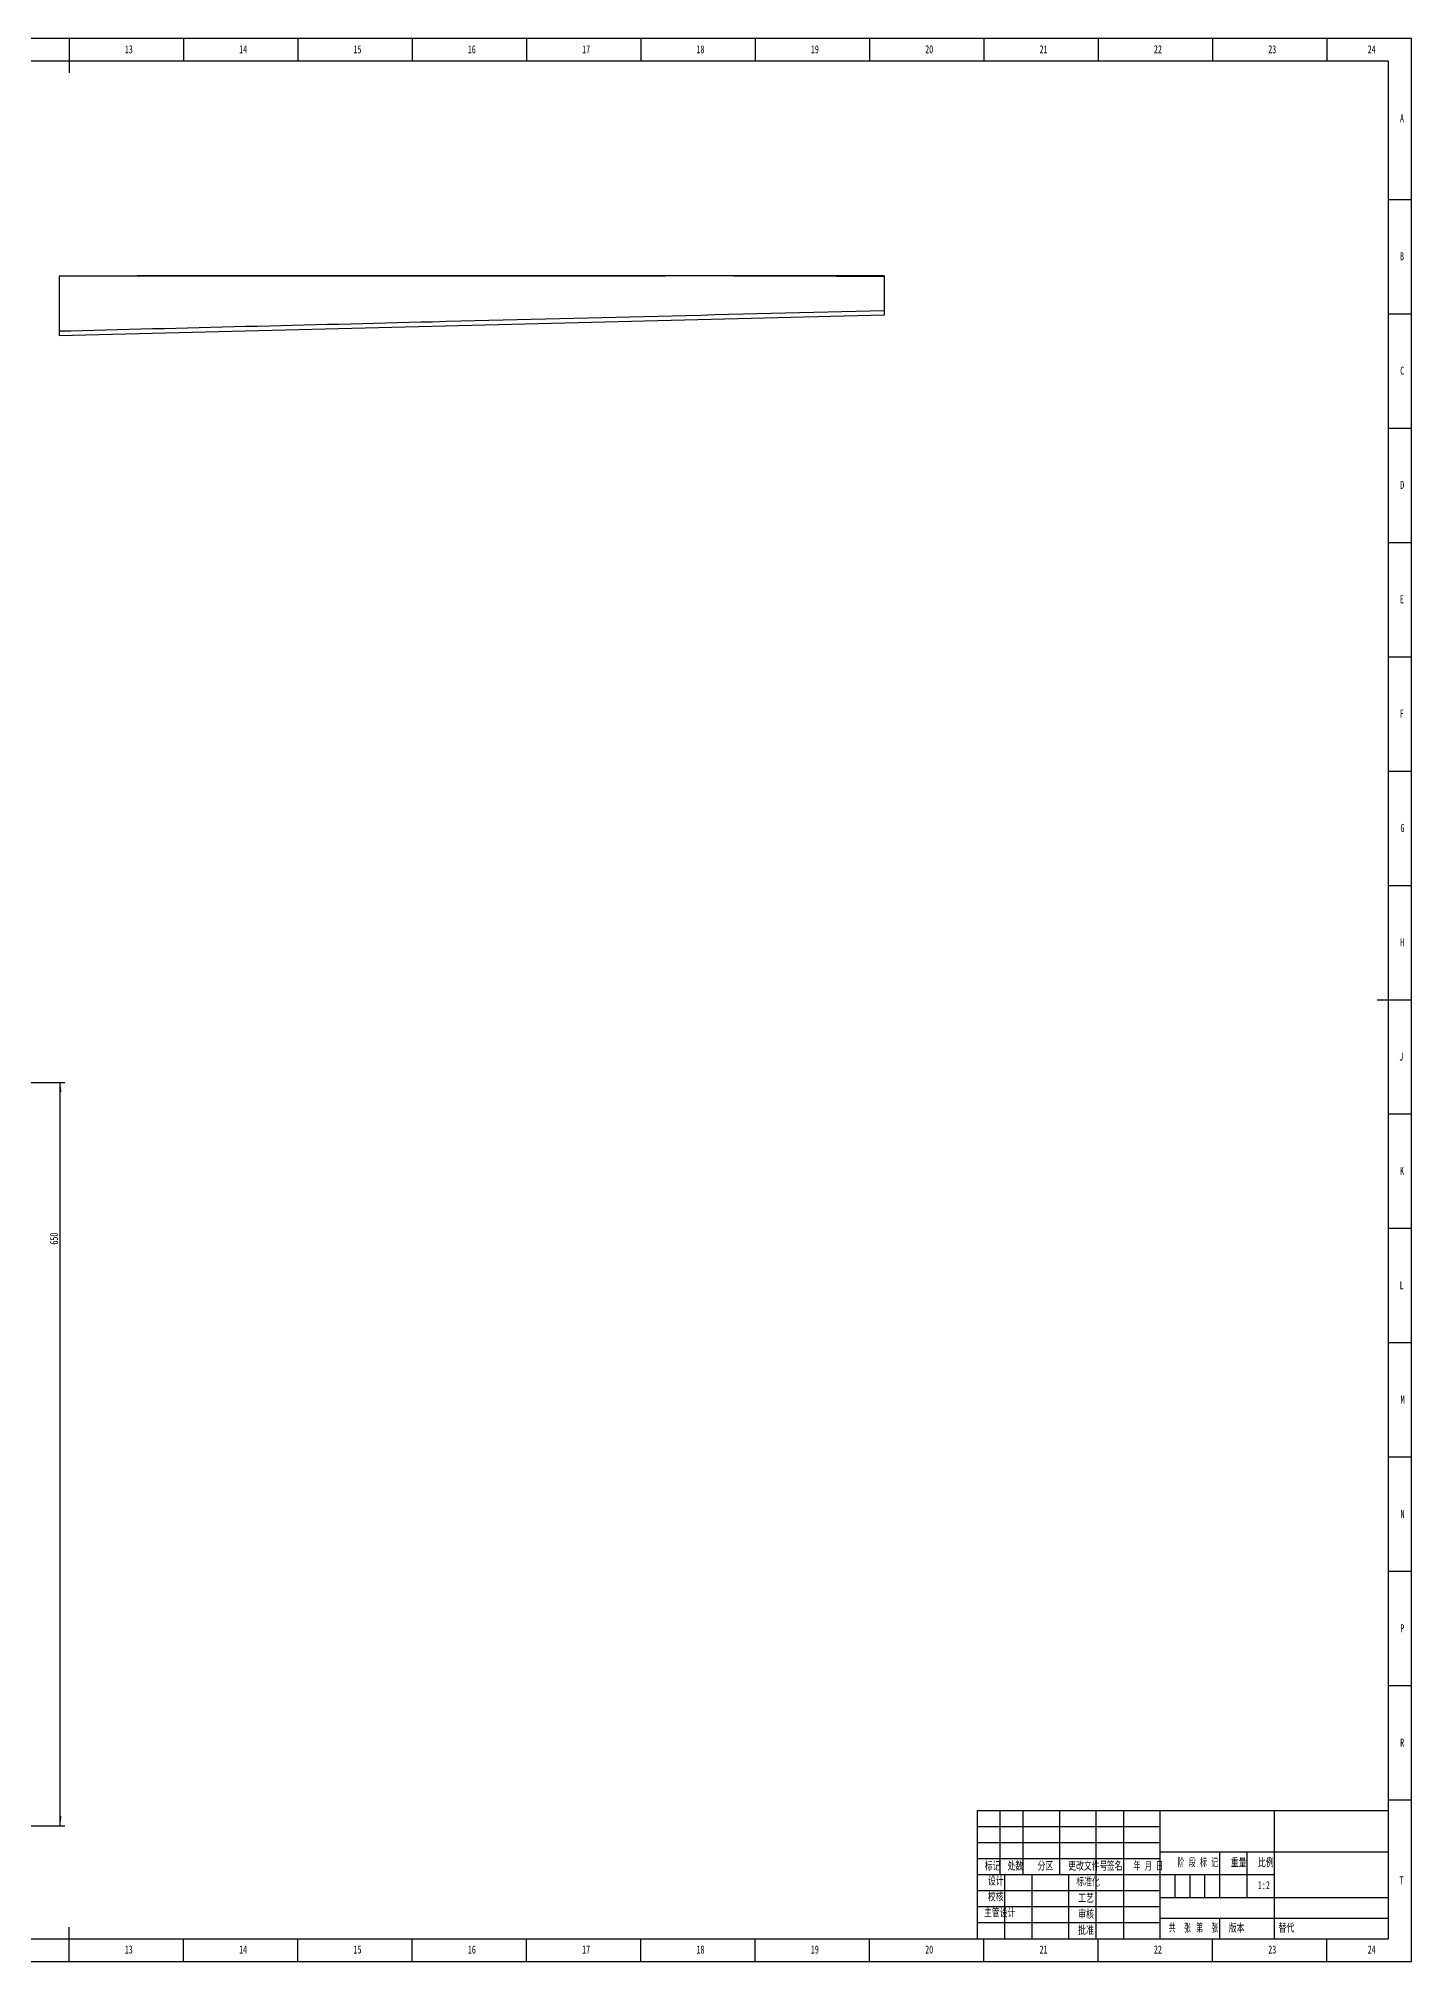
# Model space of a CAD drawing. Header units: millimetres. Extents: x 0 to 1189, y -23 to 841.
# Drawn here: x 589 to 1189, y 0 to 841 of the extents above; entities that cross this region are included whole.
import ezdxf

# ---------------------------------------------------------------- set-up
doc = ezdxf.new("R2010")
doc.units = ezdxf.units.MM
for name, color, linetype in [('10', 7, 'Continuous'), ('5', 7, 'Continuous'), ('9', 7, 'Continuous'), ('SLD-0', 7, 'Continuous')]:
    doc.layers.add(name, color=color, linetype=linetype)
doc.styles.add('SLDTEXTSTYLE0', font='TXT', dxfattribs={"width": 0.7, "bigfont": 'bigfont'})
doc.styles.add('SLDTEXTSTYLE1', font='TXT', dxfattribs={"width": 0.6, "bigfont": 'bigfont'})
doc.styles.add('SLDTEXTSTYLE2', font='TXT', dxfattribs={"width": 0.614286, "bigfont": 'bigfont'})
doc.styles.add('SLDTEXTSTYLE3', font='TXT', dxfattribs={"width": 0.62, "bigfont": 'bigfont'})
doc.styles.add('SLDTEXTSTYLE5', font='TXT', dxfattribs={"width": 0.7})
doc.dimstyles.new('SLDDIMSTYLE0', dxfattribs={"dimtxt": 3.5, "dimasz": 4.08, "dimexe": 0, "dimexo": 0.0625, "dimgap": 0.875, "dimtad": 2, "dimlfac": 2, "dimrnd": 1e-09, "dimzin": 12, "dimdsep": 46, "dimtxsty": 'SLDTEXTSTYLE5', "dimsah": 1, "dimcen": 0.09, "dimadec": 0, "dimazin": 3, "dimtfac": 1, "dimtofl": 0, "dimtmove": 0, "dimatfit": 3, "dimfxl": 0, "dimfrac": 2, "dimtolj": 1, "dimtzin": 12, "dimarcsym": 0})

# ---------------------------------------------------------------- blocks, each defined once
blk = doc.blocks.new('_D_4')
at = {"layer": '10'}
for p, q in [((339.83, 384.38), (600.14, 384.38)), ((598.14, 59.38), (598.14, 384.38)), ((227.43, 59.38), (600.14, 59.38))]:
    blk.add_line(p, q, dxfattribs=at)
for points in [[(598.14, 384.38), (597.63, 380.3), (598.65, 380.3)], [(598.14, 59.38), (598.65, 63.46), (597.63, 63.46)]]:
    blk.add_solid(points, dxfattribs=at)
at = {"layer": '10', "insert": (593.63, 313.51), "char_height": 3.5, "attachment_point": 1, "rotation": 90, "style": 'SLDTEXTSTYLE5'}
blk.add_mtext('650', dxfattribs=at)

msp = doc.modelspace()

# ---------------------------------------------------------------- linework, layer by layer
at = {"color": 7, "linetype": 'Continuous', "lineweight": 25}
for p, q in [((597.6005, 737.1731), (862.6227, 737.1731)), ((958.4663, 719.9784), (597.6005, 710.9632))]:
    msp.add_line(p, q, dxfattribs=at)
for points, knots in [([(597.6005, 737.1731), (597.6005, 737.0005), (597.6005, 736.6553), (597.6005, 735.8712), (597.6005, 734.71), (597.6005, 733.3404), (597.6005, 731.9008), (597.6005, 730.5049), (597.6005, 728.8775), (597.6005, 726.9486), (597.6005, 724.8531), (597.6005, 722.7223), (597.6005, 720.9406), (597.6005, 719.3995), (597.6005, 718.3709), (597.6005, 717.432), (597.6005, 716.6496), (597.6005, 715.8007), (597.6005, 714.8874), (597.6005, 714.0601), (597.6005, 713.481), (597.6005, 713.1524), (597.6005, 713.1147), (597.6005, 713.0863)], [0, 0, 0, 0, 0.09870226, 0.19739693, 0.29608925, 0.39477815, 0.45681599, 0.51885194, 0.58088479, 0.64290859, 0.70492709, 0.74897925, 0.79302231, 0.81505251, 0.83706806, 0.84807899, 0.85908417, 0.87005679, 0.88102983, 0.90052971, 0.92004077, 0.93960598, 1, 1, 1, 1]), ([(958.4663, 737.1938), (939.3943, 737.1975), (901.2323, 737.2048), (843.9495, 737.1909), (776.9905, 737.1809), (706.2608, 737.174), (654.6553, 737.1736), (631.7974, 737.1734)], [0, 0, 0, 0, 0.1751572, 0.35048091, 0.52611061, 0.7900972, 1, 1, 1, 1]), ([(958.4663, 736.876), (942.4903, 736.9477), (910.5299, 737.0911), (878.5946, 737.1457), (862.6227, 737.1731)], [0, 0, 0, 0, 0.49986955, 1, 1, 1, 1]), ([(958.4663, 737.1731), (958.4663, 737.2187), (958.4663, 737.1195), (958.4663, 736.9728), (958.4663, 736.8809), (958.4663, 736.7784), (958.4663, 736.666), (958.4663, 736.5447), (958.4663, 736.4117), (958.4663, 736.2689), (958.4663, 736.1152), (958.4663, 735.9507), (958.4663, 735.7751), (958.4663, 735.5883), (958.4663, 735.3916), (958.4663, 735.1813), (958.4663, 734.9614), (958.4663, 734.7292), (958.4663, 734.4869), (958.4663, 734.2326), (958.4663, 733.9705), (958.4663, 733.6947), (958.4663, 733.4113), (958.4663, 733.1146), (958.4663, 732.8097), (958.4663, 732.4943), (958.4663, 732.1689), (958.4663, 731.8342), (958.4663, 731.4933), (958.4663, 731.1396), (958.4663, 730.7805), (958.4663, 730.4155), (958.4663, 730.0493), (958.4663, 729.6846), (958.4663, 729.3276), (958.4663, 728.9815), (958.4663, 728.6505), (958.4663, 728.3343), (958.4663, 728.0362), (958.4663, 727.7563), (958.4663, 727.4928), (958.4663, 727.246), (958.4663, 727.0167), (958.4663, 726.8021), (958.4663, 726.6027), (958.4663, 726.4168), (958.4663, 726.2437), (958.4663, 726.0794), (958.4663, 725.9234), (958.4663, 725.7737), (958.4663, 725.6291), (958.4663, 725.4896), (958.4663, 725.3544), (958.4663, 725.2217), (958.4663, 725.0915), (958.4663, 724.9644), (958.4663, 724.8387), (958.4663, 724.7149), (958.4663, 724.5939), (958.4663, 724.4611), (958.4663, 724.3243), (958.4663, 724.1782), (958.4663, 724.0449), (958.4663, 723.917), (958.4663, 723.8145), (958.4663, 723.7533), (958.4663, 723.7316)], [0, 0, 0, 0, 0.04299486, 0.056146667, 0.069271634, 0.082349518, 0.095401626, 0.108400279, 0.121362007, 0.134287093, 0.147169939, 0.160020906, 0.172829953, 0.185615478, 0.198341322, 0.211039592, 0.223690836, 0.236296331, 0.248839446, 0.261316953, 0.273667727, 0.285901716, 0.298001198, 0.309934466, 0.321701599, 0.333252369, 0.344586737, 0.355677118, 0.366478072, 0.376983131, 0.387209096, 0.397095506, 0.406601846, 0.415670966, 0.424238048, 0.432245828, 0.439657062, 0.446477492, 0.452730231, 0.458437724, 0.463652141, 0.468417426, 0.472772853, 0.476762374, 0.48042624, 0.483798772, 0.486911614, 0.489789848, 0.492474783, 0.494980411, 0.497332818, 0.49954976, 0.501646595, 0.503632067, 0.505523046, 0.507328358, 0.509056712, 0.510719962, 0.512319979, 0.513865047, 0.515912723, 0.517689667, 0.519575635, 0.521126958, 0.522703492, 0.523584316, 0.523584316, 0.523584316, 0.523584316]), ([(958.4663, 723.7316), (958.4663, 723.6409), (958.4663, 723.2692), (958.4663, 722.7627), (958.4663, 722.3407), (958.4663, 722.0857), (958.4663, 722.0953), (958.4663, 722.1026)], [0, 0, 0, 0, 0.05054604, 0.2071678, 0.36428654, 0.5217882, 1, 1, 1, 1]), ([(597.6005, 713.0782), (652.0274, 714.4331), (772.3072, 717.4274), (892.6041, 720.4214), (958.4663, 722.0606)], [0, 0, 0, 0, 0.45250299, 1, 1, 1, 1]), ([(958.4663, 721.9276), (958.4663, 721.8758), (958.4663, 721.6547), (958.4663, 721.1196), (958.4663, 720.3587), (958.4663, 719.9784)], [0, 0, 0, 0, 0.13257419, 0.56635117, 1, 1, 1, 1]), ([(597.6005, 712.9113), (597.6005, 712.8652), (597.6005, 712.6231), (597.6005, 712.0562), (597.6005, 711.3275), (597.6005, 710.9632)], [0, 0, 0, 0, 0.10526355, 0.55266353, 1, 1, 1, 1])]:
    msp.add_open_spline(points, degree=3, knots=knots, dxfattribs=at)
at = {"layer": '5', "color": 7}
for p, q in [((1189, 841), (0, 841)), ((1189, 0), (1189, 841)), ((999, 59), (1079, 59)), ((999, 52), (1079, 52)), ((1085.5, 38), (1085.5, 28)), ((1092, 38), (1092, 28)), ((1098.5, 38), (1098.5, 28)), ((0, 0), (1189, 0))]:
    msp.add_line(p, q, dxfattribs=at)
at = {"layer": '5', "lineweight": 25}
for p, q in [((602, 841), (602, 826)), ((1189, 420.5), (1174, 420.5)), ((1105, 18.9824), (1105, 10)), ((602, 0), (602, 15))]:
    msp.add_line(p, q, dxfattribs=at)
at = {"layer": '5'}
for p, q in [((652, 841), (652, 831.0501)), ((702, 841), (702, 831.0501)), ((752, 841), (752, 831.0501)), ((802, 841), (802, 831.0501)), ((852, 841), (852, 831.0501)), ((902, 841), (902, 831.0501)), ((952, 841), (952, 831.0501)), ((1002, 841), (1002, 831.0501)), ((1052, 841), (1052, 831.0501)), ((1102, 841), (1102, 831.0501)), ((1152, 841), (1152, 831.0501)), ((1189, 770.5), (1179, 770.5)), ((1189, 720.5), (1179, 720.5)), ((1189, 670.5), (1179, 670.5)), ((1189, 620.5), (1179, 620.5)), ((1189, 570.5), (1179, 570.5)), ((1189, 520.5), (1179, 520.5)), ((1189, 470.5), (1179, 470.5)), ((1189, 370.5), (1179, 370.5)), ((1189, 320.5), (1179, 320.5)), ((1189, 270.5), (1179, 270.5)), ((1189, 220.5), (1179, 220.5)), ((1189, 170.5), (1179, 170.5)), ((1189, 120.5), (1179, 120.5)), ((1189, 70.5), (1179, 70.5)), ((652, 0), (652, 10)), ((702, 0), (702, 10)), ((752, 0), (752, 10)), ((802, 0), (802, 10)), ((852, 0), (852, 10)), ((902, 0), (902, 10)), ((952, 0), (952, 10)), ((1002, 0), (1002, 10)), ((1052, 0), (1052, 10)), ((1102, 0), (1102, 10)), ((1152, 0), (1152, 10))]:
    msp.add_line(p, q, dxfattribs=at)
at = {"layer": '5', "color": 7, "lineweight": 25}
for p, q in [((1179, 831.0501), (25, 831.0501)), ((1179, 10), (1179, 831.0501)), ((999, 66), (1179, 66)), ((999, 66), (999, 10)), ((1009, 66), (1009, 38)), ((1019, 66), (1019, 38)), ((1035, 66), (1035, 38)), ((1051, 66), (1051, 10)), ((1063, 66), (1063, 10)), ((1079, 66), (1079, 10)), ((1129, 66), (1129, 38)), ((999, 45), (1079, 45)), ((1079, 48), (1179, 48)), ((1105, 48), (1105, 28)), ((1117, 48), (1117, 28)), ((999, 38), (1129, 38)), ((1011, 38), (1011, 10)), ((1023, 38), (1023, 10)), ((1039, 38), (1039, 10)), ((1129, 38), (1129, 10)), ((999, 31), (1079, 31)), ((1079, 28), (1179, 28)), ((999, 24), (1079, 24)), ((999, 17), (1079, 17)), ((1079.0061, 18.9824), (1179, 18.9824)), ((0, 10), (1179, 10))]:
    msp.add_line(p, q, dxfattribs=at)

# ---------------------------------------------------------------- texts
at = {"layer": '10', "char_height": 3.5, "attachment_point": 2}
for s, insert, style in [('13', (628.0889, 838.0095), 'SLDTEXTSTYLE5'), ('14', (678.0889, 838.0095), 'SLDTEXTSTYLE5'), ('15', (728.0889, 838.0095), 'SLDTEXTSTYLE5'), ('16', (778.0913, 838.0095), 'SLDTEXTSTYLE5'), ('17', (828.0913, 838.0095), 'SLDTEXTSTYLE5'), ('18', (878.0913, 838.0095), 'SLDTEXTSTYLE5'), ('19', (928.0913, 838.0095), 'SLDTEXTSTYLE5'), ('20', (978.0889, 838.0095), 'SLDTEXTSTYLE5'), ('21', (1028.0889, 838.0095), 'SLDTEXTSTYLE5'), ('22', (1078.0889, 838.0095), 'SLDTEXTSTYLE5'), ('23', (1128.0889, 838.0095), 'SLDTEXTSTYLE5'), ('24', (1171.5889, 838.0095), 'SLDTEXTSTYLE5'), ('A', (1184.8203, 807.7595), 'SLDTEXTSTYLE5'), ('B', (1184.8203, 747.5095), 'SLDTEXTSTYLE5'), ('C', (1184.9273, 697.5095), 'SLDTEXTSTYLE5'), ('D', (1184.9297, 647.5095), 'SLDTEXTSTYLE5'), ('E', (1184.8179, 597.5095), 'SLDTEXTSTYLE5'), ('F', (1184.7243, 547.5095), 'SLDTEXTSTYLE5'), ('G', (1185.0391, 497.5095), 'SLDTEXTSTYLE5'), ('H', (1184.9297, 447.5095), 'SLDTEXTSTYLE5'), ('J', (1184.5153, 397.5095), 'SLDTEXTSTYLE5'), ('K', (1184.8203, 347.5095), 'SLDTEXTSTYLE5'), ('L', (1184.6806, 297.5095), 'SLDTEXTSTYLE5'), ('M', (1185.0974, 247.5095), 'SLDTEXTSTYLE5'), ('N', (1185.0488, 197.5095), 'SLDTEXTSTYLE5'), ('P', (1184.9443, 147.5095), 'SLDTEXTSTYLE5'), ('R', (1184.9297, 97.5095), 'SLDTEXTSTYLE5'), ('T', (1184.6563, 37.2595), 'SLDTEXTSTYLE5'), ('校核', (1007.176, 29.8568), 'SLDTEXTSTYLE0'), ('主管设计', (1008.926, 22.8297), 'SLDTEXTSTYLE0'), ('13', (628.0889, 7.0095), 'SLDTEXTSTYLE5'), ('14', (678.0889, 7.0095), 'SLDTEXTSTYLE5'), ('15', (728.0889, 7.0095), 'SLDTEXTSTYLE5'), ('16', (778.0913, 7.0095), 'SLDTEXTSTYLE5'), ('17', (828.0913, 7.0095), 'SLDTEXTSTYLE5'), ('18', (878.0913, 7.0095), 'SLDTEXTSTYLE5'), ('19', (928.0913, 7.0095), 'SLDTEXTSTYLE5'), ('20', (978.0889, 7.0095), 'SLDTEXTSTYLE5'), ('21', (1028.0889, 7.0095), 'SLDTEXTSTYLE5'), ('22', (1078.0889, 7.0095), 'SLDTEXTSTYLE5'), ('23', (1128.0889, 7.0095), 'SLDTEXTSTYLE5'), ('24', (1171.5889, 7.0095), 'SLDTEXTSTYLE5')]:
    msp.add_mtext(s, dxfattribs=dict(at, insert=insert, style=style))
at = {"layer": '10', "color": 7, "insert": (1112.5264, 16.1881), "char_height": 3.5, "attachment_point": 2, "style": 'SLDTEXTSTYLE0'}
msp.add_mtext('版本', dxfattribs=at)
at = {"layer": '9', "color": 7, "char_height": 3.5, "attachment_point": 2}
for s, insert, style in [('标记', (1005.8211, 43.3062), 'SLDTEXTSTYLE0'), ('处数', (1015.7589, 43.3062), 'SLDTEXTSTYLE0'), ('分区', (1028.9158, 43.3062), 'SLDTEXTSTYLE0'), ('更改文件号', (1047.4728, 43.3062), 'SLDTEXTSTYLE0'), ('签名', (1059.1453, 43.3062), 'SLDTEXTSTYLE0'), ('年 月 日', (1073.9089, 43.3062), 'SLDTEXTSTYLE3'), ('阶 段 标 记', (1095.5362, 44.8103), 'SLDTEXTSTYLE2'), ('重量', (1113.4015, 44.8103), 'SLDTEXTSTYLE0'), ('比例', (1125.295, 44.8103), 'SLDTEXTSTYLE0'), ('设计', (1007.228, 36.7667), 'SLDTEXTSTYLE0'), ('标准化', (1047.5672, 36.3584), 'SLDTEXTSTYLE0'), ('工艺', (1046.681, 29.2301), 'SLDTEXTSTYLE0'), ('审核', (1046.6804, 22.2493), 'SLDTEXTSTYLE0'), ('批准', (1046.6624, 15.2155), 'SLDTEXTSTYLE0'), ('共  张', (1087.69, 16.1881), 'SLDTEXTSTYLE1'), ('第  张', (1099.6754, 16.1881), 'SLDTEXTSTYLE1')]:
    msp.add_mtext(s, dxfattribs=dict(at, insert=insert, style=style))
at = {"layer": 'SLD-0', "char_height": 3.5}
for s, insert, attachment_point, style in [('1:2', (1124.4373, 35.1578), 2, 'SLDTEXTSTYLE5'), ('替代', (1130.8513, 16.1881), 1, 'SLDTEXTSTYLE0')]:
    msp.add_mtext(s, dxfattribs=dict(at, insert=insert, attachment_point=attachment_point, style=style))

# ---------------------------------------------------------------- dimensions: what is measured, and where the dimension line sits
at = {"layer": '10'}
dim = msp.add_linear_dim(base=(598.1392, 384.3789), p1=(227.4316, 59.3789), p2=(339.8282, 384.3789), angle=90, dimstyle='SLDDIMSTYLE0', dxfattribs=at)
dim.commit()
dim.dimension.update_dxf_attribs({"geometry": '_D_4', "text_midpoint": (598.1392, 315.807), "dimtype": 160})

doc.saveas('drawing.dxf')
